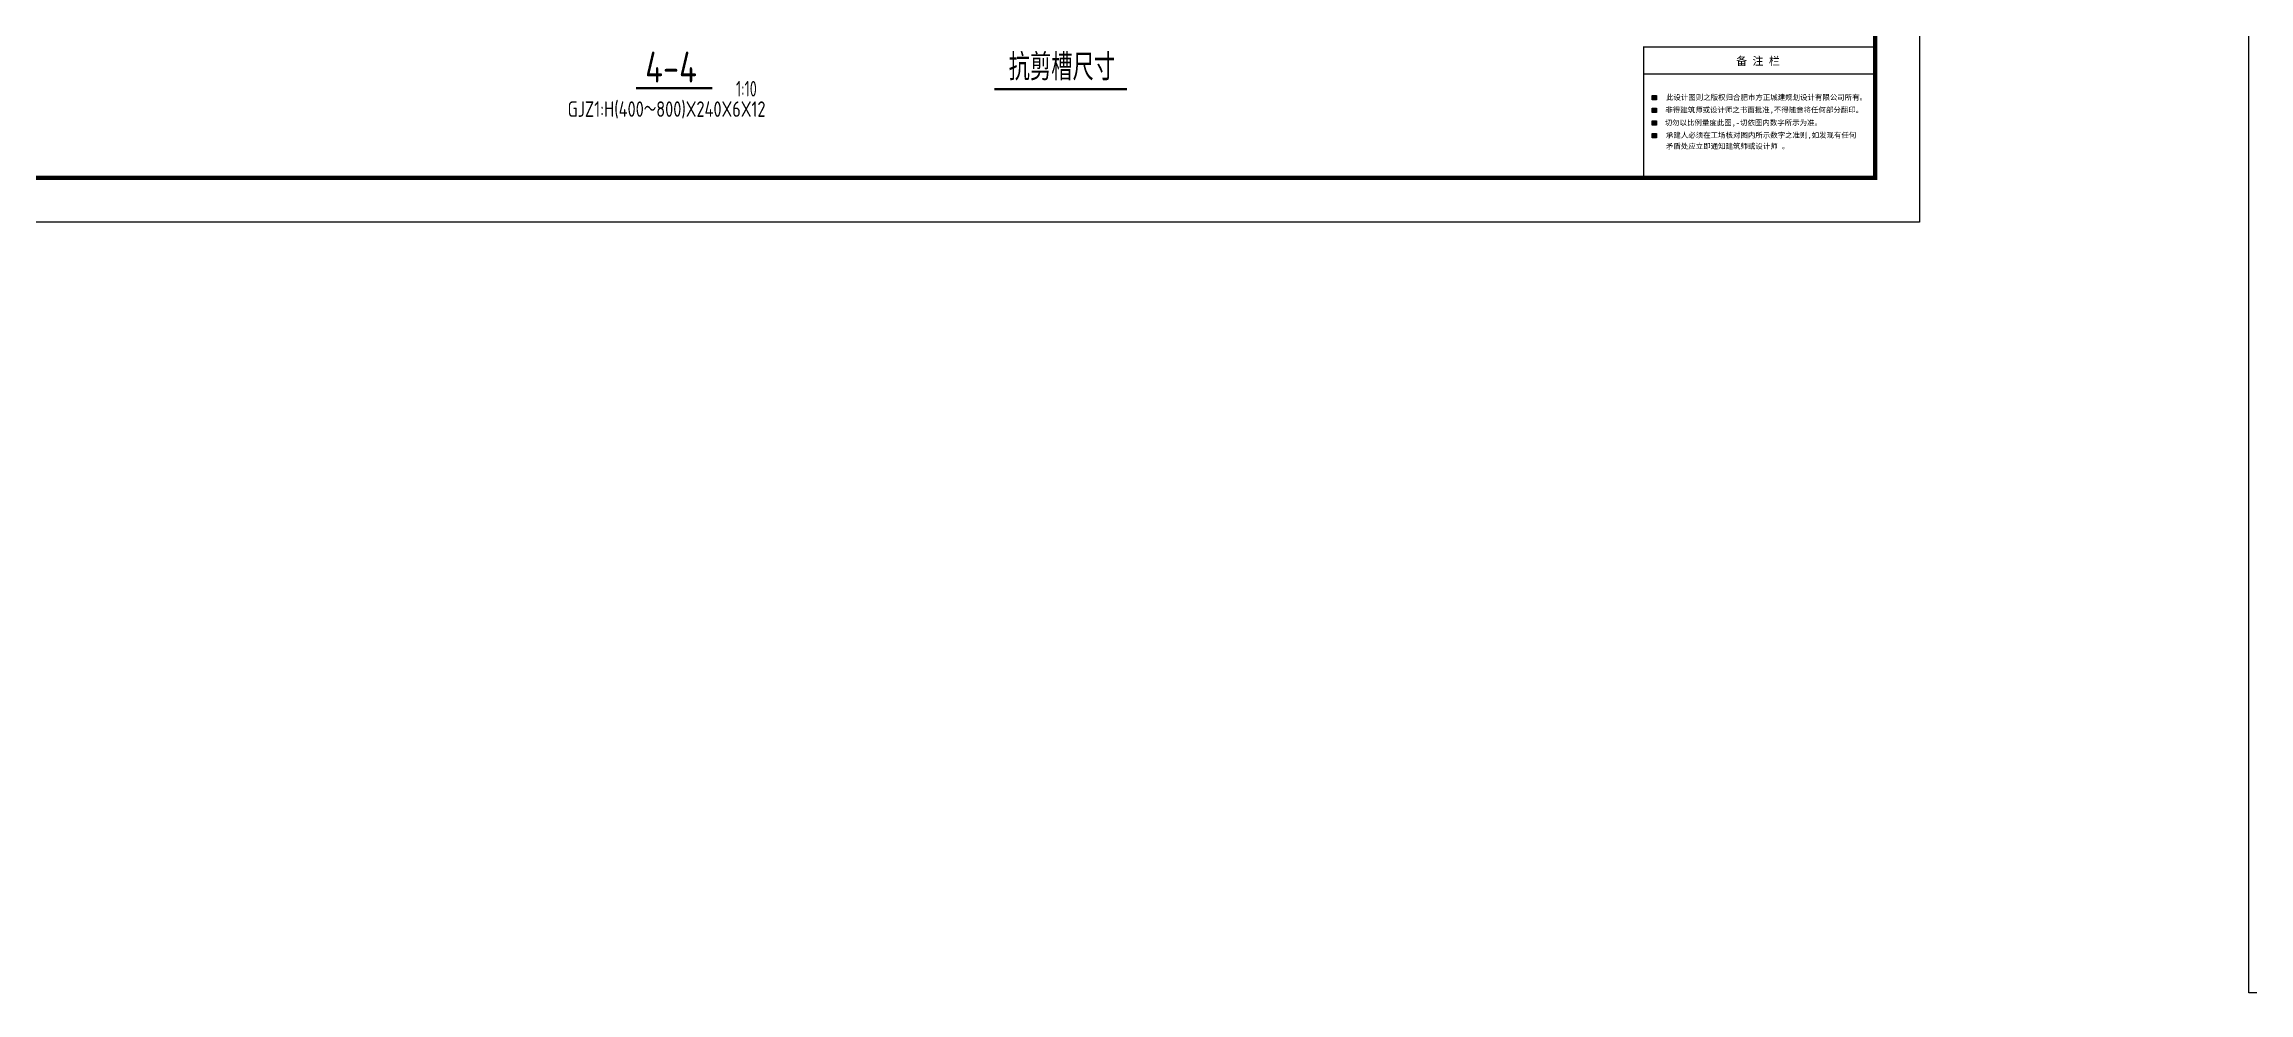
# Model space of a CAD drawing. Extents: x -3102990 to -851544, y -5293060 to -2540151.
# Drawn here: x -1312042 to -1262296, y -2690302 to -2668880 of the extents above; entities that cross this region are included whole.
import ezdxf
from ezdxf.enums import TextEntityAlignment as Align

# ---------------------------------------------------------------- set-up
doc = ezdxf.new("R2010")
doc.units = 0
doc.header["$LTSCALE"] = 1000
doc.layers.get('0').update_dxf_attribs({"linetype": 'CONTINUOUS'})
for name, color, linetype in [('1', 140, 'CONTINUOUS'), ('NUM', 7, 'CONTINUOUS'), ('PUB_TEXT', 7, 'CONTINUOUS'), ('PUB_TITLE', 4, 'CONTINUOUS'), ('TEXT', 7, 'CONTINUOUS')]:
    doc.layers.add(name, color=color, linetype=linetype)
doc.layers.add('yichutu', color=7, linetype='CONTINUOUS', true_color=0xffffff, plot=False)
doc.styles.add('STYLE1', font='simhei.ttf', dxfattribs={"width": 0.8})
doc.styles.add('TSSD_Label', font='tssdeng.shx', dxfattribs={"width": 0.75, "bigfont": 'hztxt.shx'})
doc.styles.add('TSSD_Norm', font='Tssdeng.shx', dxfattribs={"width": 0.75, "bigfont": 'hztxt.shx'})
doc.styles.add('TSSD_Rein', font='Tssdeng.shx', dxfattribs={"width": 0.75, "bigfont": 'hztxt.shx'})

# ---------------------------------------------------------------- blocks, each defined once
blk = doc.blocks.new('*U3139')
at = {"layer": 'PUB_TEXT', "style": 'STYLE1'}
blk.add_text('备 注 栏', height=180, dxfattribs=at).set_placement((503976, -819747))
blk = doc.blocks.new('A$C18BE6784')
for points in [[(83072, 2763), (83167, 2763), (83167, 2859), (83072, 2859)], [(83072, 2477), (83167, 2477), (83167, 2573), (83072, 2573)], [(83072, 2192), (83167, 2192), (83167, 2288), (83072, 2288)], [(83072, 1907), (83167, 1907), (83167, 2002), (83072, 2002)]]:
    blk.add_hatch(color=256).paths.add_polyline_path(points)
for points in [[(83072, 2859), (83167, 2859), (83167, 2763), (83072, 2763)], [(83072, 2573), (83167, 2573), (83167, 2477), (83072, 2477)], [(83072, 2288), (83167, 2288), (83167, 2192), (83072, 2192)], [(83072, 2002), (83167, 2002), (83167, 1907), (83072, 1907)]]:
    blk.add_lwpolyline(points, close=True)
at = {"layer": '1'}
blk.add_line((83329, 3956), (88100, 3956), dxfattribs=at)
at = {"layer": 'PUB_TITLE', "color": 4}
blk.add_line((82879, 3347), (88100, 3347), dxfattribs=at)
at = {"layer": 'PUB_TITLE'}
blk.add_lwpolyline([(0, 0), (0, 42000), (89100, 42000), (89100, 0)], close=True, dxfattribs=at)
at = {"layer": 'PUB_TITLE', "const_width": 100}
blk.add_lwpolyline([(88100, 1000), (88100, 41000), (713, 41000), (713, 1000), (88100, 1000)], dxfattribs=at)
at = {"layer": 'PUB_TITLE', "color": 4, "const_width": 35.1}
blk.add_lwpolyline([(82879, 1000), (82879, 3956), (88100, 3956), (88100, 1000)], dxfattribs=at)
at = {"xscale": 1.002951946575195, "yscale": 1.002951914444566, "zscale": 1.002951922000648}
blk.add_blockref('*U3139', (-420499, 825716), dxfattribs=at)
at = {"layer": 'PUB_TEXT', "style": 'STYLE1', "width": 1}
for s, p in [('非得建筑师或设计师之书面批准,不得随意将任何部分翻印。', (83367, 2476)), ('此设计图则之版权归合肥市方正城建规划设计有限公司所有。', (83381, 2759)), ('切勿以比例量度此图,-切依图内数字所示为准。', (83352, 2187)), ('承建人必须在工场核对图内所示数字之准则,如发现有任何', (83381, 1906)), ('矛盾处应立即通知建筑师或设计师 。', (83381, 1657))]:
    blk.add_text(s, height=120.05, dxfattribs=at).set_placement(p)
blk = doc.blocks.new('A$C154754DE')
at = {"layer": 'PUB_TITLE'}
blk.add_lwpolyline([(0, 0), (0, 59400), (105125, 59400), (105125, 0)], close=True, dxfattribs=at)
blk = doc.blocks.new('yct-1051-594-105125-59399.99998844-100-1002.0')
at = {"layer": 'yichutu', "color": 7, "true_color": 0xffffff}
blk.add_lwpolyline([(0, 0), (0, 59400), (105125, 59400), (105125, 0)], close=True, dxfattribs=at)
blk = doc.blocks.new('yct-891-420-89100-42000-100-2004.0')
at = {"layer": 'yichutu', "color": 7, "true_color": 0xffffff}
blk.add_lwpolyline([(0, 0), (0, 42000), (89100, 42000), (89100, 0)], close=True, dxfattribs=at)

msp = doc.modelspace()

# ---------------------------------------------------------------- linework, layer by layer
at = {"layer": 'NUM', "const_width": 50, "elevation": 48}
msp.add_lwpolyline([(-1298686.58, -2669876.04), (-1296964.66, -2669876.04)], dxfattribs=at)
at = {"layer": 'NUM', "const_width": 50}
msp.add_lwpolyline([(-1287611.53, -2669899.96), (-1290598.77, -2669899.96)], dxfattribs=at)

# ---------------------------------------------------------------- block references
at = {"ltscale": 1.5}
for name, p in [('A$C18BE6784', (-1358829.95, -2672902.4)), ('A$C154754DE', (-1262295.96, -2690302.41))]:
    msp.add_blockref(name, p, dxfattribs=at)
at = {"layer": 'yichutu'}
for name, p in [('yct-891-420-89100-42000-100-2004.0', (-1358829.96, -2672902.4)), ('yct-1051-594-105125-59399.99998844-100-1002.0', (-1262295.97, -2690302.4))]:
    msp.add_blockref(name, p, dxfattribs=at)

# ---------------------------------------------------------------- texts
at = {"layer": 'TEXT', "lineweight": 9, "style": 'TSSD_Label', "width": 0.8}
msp.add_text('4-4', height=700, dxfattribs=at).set_placement((-1298480.38, -2669750.41, 48))
at = {"layer": 'TEXT', "lineweight": 5, "style": 'TSSD_Rein', "width": 0.8}
msp.add_text('抗剪槽尺寸', height=600, dxfattribs=at).set_placement((-1289078.45, -2669699.96), align=Align.CENTER)
at = {"layer": 'TEXT', "style": 'TSSD_Rein', "width": 0.7}
msp.add_text('1:10', height=350, dxfattribs=at).set_placement((-1296431.15, -2670063.21, 48))
at = {"layer": 'TEXT', "color": 6, "style": 'TSSD_Norm', "width": 0.8}
msp.add_text('GJZ1:H(400～800)X240X6X12', height=350, dxfattribs=at).set_placement((-1300229.32, -2670523.45, 576))

doc.saveas('drawing.dxf')
